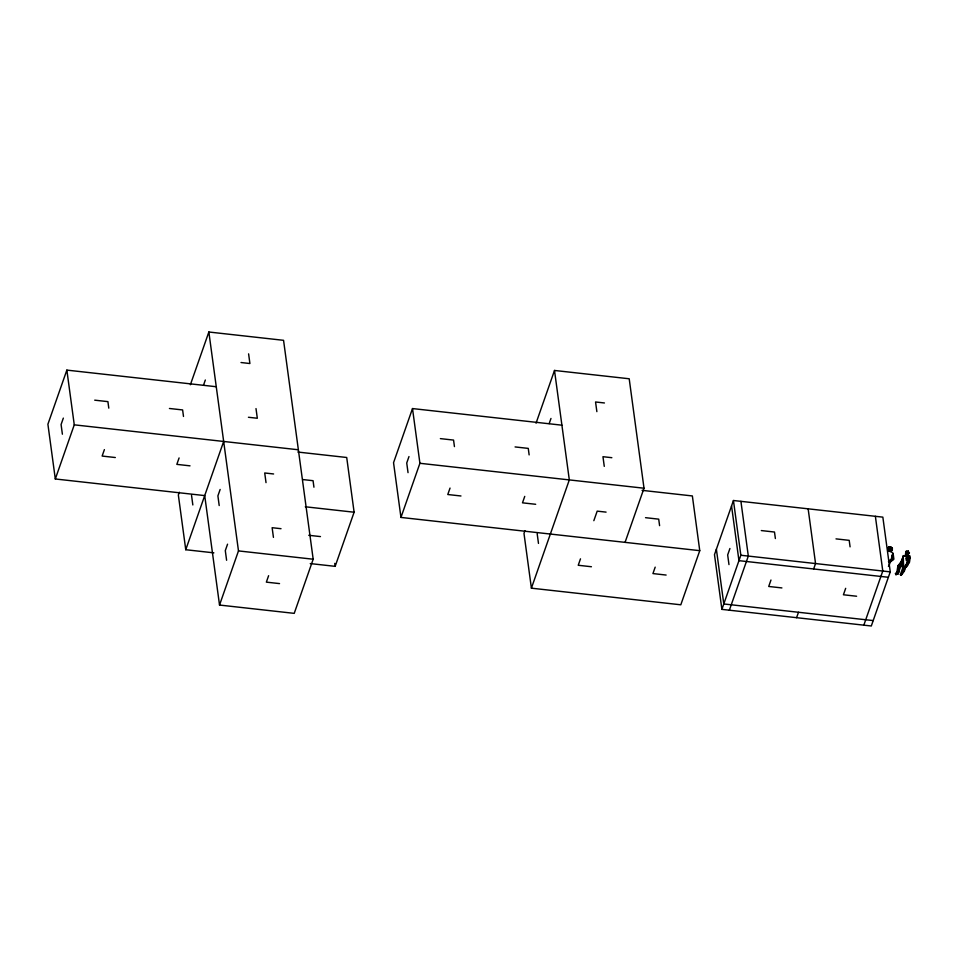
<?xml version="1.0" encoding="UTF-8"?>
<svg xmlns="http://www.w3.org/2000/svg" width="958" height="958" viewBox="0 0 958 958"><rect width="100%" height="100%" fill="white"/><g stroke="black" fill="none" stroke-linecap="round" stroke-linejoin="round"><path stroke-width="1.44" d="M907.597 563.4L907.609 565.4L906.436 566.956L903.454 567.064L902.077 561.52L902.903 556.574L906.172 555.041L906.22 551.365L908.184 551.018L908.962 552.754L906.304 560.61L906.22 551.365L909.429 552.838L908.292 553.365L906.927 559.747L909.765 557.496L905.573 553.389L906.22 551.365L906.759 553.053L905.765 553.329M902.795 559.316L902.735 563.927L902.795 559.316L902.005 559.496L903.61 555.688L905.837 555.808M902.735 567.986L900.364 574.572L900.963 575.351L903.166 571.687L903.358 566.645M888.401 549.461L888.054 551.09L890.7 551.425L893.191 553.449L893.598 559.304L889.97 562.346M888.904 551.449L889.132 547.713M906.723 555.077L903.166 555.796L902.903 556.574L903.514 566.238L905.609 566.382L909.381 562.394L909.801 556.071L908.1 555.448L908.388 557.173L906.927 559.747M892.353 550.108L892.042 547.868L888.988 546.85L887.827 548.12L889.024 550.742L890.976 551.173L892.353 550.108L892.042 547.868L888.988 546.85M896.88 572.201L895.958 574.668L898.221 573.77L899.682 567.34L902.532 565.711L899.682 567.34L898.472 567.028L897.897 573.471L895.958 574.668L895.467 573.65L896.88 572.201L897.885 565.867L903.19 559.185M906.436 566.956L906.268 565.34L909.381 562.394L909.765 557.496L905.609 566.382L908.304 558.49M891.635 549.293L890.341 551.688L888.964 550.191M888.126 547.473L887.862 549.209L889.024 550.742M888.545 548.898L890.545 546.767L891.491 550.072L890.186 550.515L888.545 548.898L891.467 549.054M900.364 566.729L898.221 573.77L895.467 573.65M216.257 386.733L66.856 370.111L47.9 424.238L55.313 478.976L204.713 495.597L219.526 605.049L294.226 613.36L313.182 559.221L283.556 340.318L208.856 332.007L190.379 384.745M63.336 418.107L61.084 424.538L62.39 434.202M55.313 478.976L74.269 424.837L66.856 370.111M104.386 449.625L102.135 456.056L115.319 457.529M203.527 385.152L205.335 380.003M179.098 457.936L176.835 464.367L190.019 465.839M179.314 492.22L178.344 494.999L185.756 549.724L213.862 552.85M185.756 549.724L223.669 441.458M220.148 489.454L217.897 495.885L219.202 505.549M227.549 544.18L225.298 550.622L226.603 560.274M219.526 605.049L238.482 550.91L208.856 332.007M268.611 575.698L266.36 582.141L279.532 583.602M310.26 563.579L335.156 566.346L354.113 512.219L346.712 457.493L297.89 452.056M561.915 425.184L412.503 408.563L393.546 462.702L400.959 517.428L699.759 550.67L680.803 604.797L531.403 588.176L523.99 533.45L524.972 530.672M408.982 456.559L406.731 463.001L408.036 472.653M400.959 517.428L419.915 463.289L412.503 408.563M450.044 488.077L447.781 494.52L460.966 495.981M536.037 423.208L554.502 370.459L629.202 378.769L644.015 488.221L625.059 542.36M549.173 423.604L550.982 418.454M524.745 496.388L522.493 502.83L535.678 504.291M531.403 588.176L569.315 479.91L554.502 370.459M580.488 558.837L578.237 565.268L591.421 566.741M593.84 520.685L597.193 511.141L606.079 512.123M655.188 567.148L652.937 573.579L666.121 575.051M733.445 500.507L714.488 554.646L721.889 609.372L871.301 625.993L890.257 571.866L882.845 517.14L733.445 500.507L740.845 555.245L721.889 609.372M729.924 548.503L727.673 554.945L728.978 564.597M729.361 610.21L748.318 556.071L740.917 501.345M770.974 580.021L768.723 586.464L781.908 587.925M796.589 617.682L798.493 612.27M813.653 568.968L815.557 563.555L808.145 508.818M845.675 588.332L843.423 594.774L856.608 596.235M863.829 625.167L882.785 571.028L875.373 516.302M907.801 555.245L906.172 555.041L906.388 554.466M903.166 571.687L906.352 565.268L907.609 565.4M897.897 573.471L899.442 569.687M902.484 572.668L900.963 575.351M906.352 565.268L904.328 571.184L901.454 575.028L900.364 574.572M888.425 566.429L889.922 563.4M908.064 560.693L909.765 557.496L908.555 561.604L905.609 566.382M903.454 567.064L899.502 565.364L902.005 559.496M906.136 558.837L907.561 556.574L908.388 557.173M889.084 549.928L890.545 546.767L891.742 549.269M903.226 568.812L905.681 566.585M888.449 561.508L891.395 558.897L892.317 554.706L892.353 560.023L889.036 562.466M897.885 565.867L899.263 564.681L900.999 566.118L898.472 567.028M892.353 560.023L893.598 559.304L893.191 553.449M891.85 550.778L890.102 551.09L888.641 550.239L887.827 548.12M902.532 565.711L900.412 566.118L902.508 559.759L900.999 566.118M889.299 547.449L890.724 547.545M906.316 556.718L907.561 556.574M889.539 550.539L890.904 550.622M241.021 362.531L249.906 363.525L248.601 353.861M604.438 402.971L595.553 401.977L596.87 411.641M94.722 400.169L107.907 401.63L108.793 408.144M169.434 408.479L182.619 409.94L183.493 416.455M248.433 417.269L257.319 418.251L256.002 408.587M440.381 438.62L453.565 440.081L454.439 446.596M515.081 446.931L528.265 448.392L529.139 454.906M611.851 457.696L602.965 456.703L604.27 466.366M74.269 424.837L298.369 449.769M419.915 463.289L644.015 488.221M642.064 490.352L692.359 495.945L699.759 550.67M273.605 473.971L264.719 472.977L266.025 482.64M302.8 479.551L313.062 480.7L313.937 487.203M645.524 517.679L658.709 519.152L659.595 525.655M761.311 530.564L774.495 532.037L775.381 538.54M836.011 538.875L849.195 540.348L850.081 546.85M305.303 506.782L354.113 512.219M740.845 555.245L890.257 571.866M888.353 577.279L738.953 560.658L731.553 505.932M281.017 528.696L272.132 527.702L273.437 537.366M308.751 535.294L320.463 536.588M873.193 620.58L723.793 603.959L716.38 549.233M238.482 550.91L313.182 559.221M907.166 555.76L909.801 556.071M890.473 546.982L892.485 548.826M899.263 564.681L899.502 565.364M905.573 553.389L906.172 555.041M902.077 561.52L903.514 566.238L903.394 558.574M537.175 533.75L538.48 543.414M334.761 563.388L335.156 566.346M191.528 495.298L192.833 504.95M908.184 551.018L908.292 553.365"/></g></svg>
